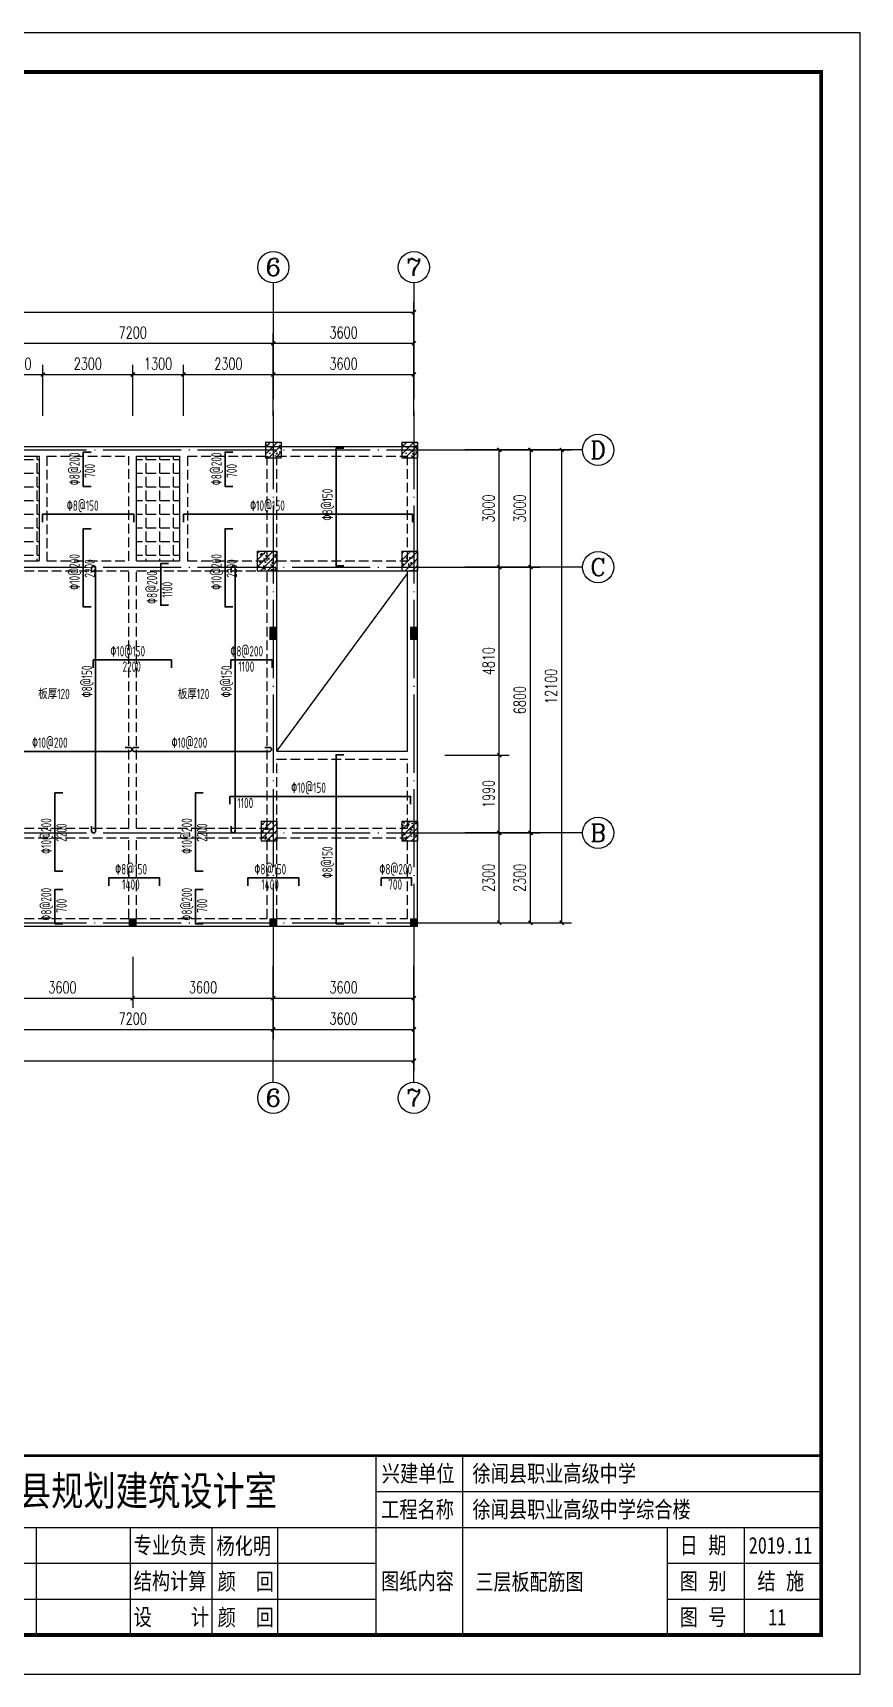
# Model space of a CAD drawing. Extents: x 4215193 to 4274593, y -515140 to -473140.
# Drawn here: x 4253406 to 4274593, y -515140 to -473140 of the extents above; entities that cross this region are included whole.
import ezdxf
from ezdxf.enums import TextEntityAlignment as Align

# ---------------------------------------------------------------- set-up
doc = ezdxf.new("R2010")
doc.units = 0
doc.header["$LTSCALE"] = 1000
doc.linetypes.add('DASH', pattern=[0.35, 0.25, -0.1])
doc.linetypes.add('DOTE', pattern=[2.42, 2, -0.2, 0.02, -0.2])
doc.layers.get('0').update_dxf_attribs({"linetype": 'CONTINUOUS'})
doc.layers.get('DEFPOINTS').update_dxf_attribs({"linetype": 'CONTINUOUS'})
for name, color, linetype in [('AXIS', 3, 'CONTINUOUS'), ('AXIS_TEXT', 7, 'CONTINUOUS'), ('COLUMN', 7, 'CONTINUOUS'), ('DOTE', 8, 'DOTE'), ('PUB_TEXT', 7, 'CONTINUOUS'), ('PUB_TITLE', 4, 'CONTINUOUS'), ('填充', 9, 'CONTINUOUS'), ('实梁', 4, 'CONTINUOUS'), ('屋顶', 4, 'CONTINUOUS'), ('砼柱', 3, 'CONTINUOUS'), ('虚梁', 4, 'DASH')]:
    doc.layers.add(name, color=color, linetype=linetype)
for name, color, linetype, lineweight in [('Pkpm_S_SlabDownBarText', 7, 'CONTINUOUS', 25), ('Pkpm_S_SlabUpBar', 1, 'CONTINUOUS', 35), ('Pkpm_S_SlabUpBarText', 7, 'CONTINUOUS', 25)]:
    doc.layers.add(name, color=color, linetype=linetype, lineweight=lineweight)
doc.styles.add('_TCH_DIM_T3', font='SIMPLEX', dxfattribs={"width": 0.705882, "bigfont": 'GBCBIG'})
doc.styles.add('COMPLEX', font='COMPLEX')
doc.styles.add('PkpmHz', font='Pkpmeng', dxfattribs={"width": 0.7, "bigfont": 'hztxt'})
doc.styles.add('宋体', font='', dxfattribs={"width": 0.8})
doc.styles.get('宋体').set_extended_font_data('SimSun')
doc.dimstyles.new('_TCH_ARCH_MM_M&&100', dxfattribs={"dimtxt": 297.5, "dimasz": 100, "dimexe": 250, "dimexo": 300, "dimgap": 126.25, "dimtad": 1, "dimdec": 0, "dimtxsty": '_TCH_DIM_T3', "dimblk": 'ARCHTICK', "dimcen": 2.5, "dimclrt": 7, "dimazin": 2, "dimtfac": 1, "dimtdec": 0, "dimtix": 1, "dimtmove": 2, "dimatfit": 3, "dimfxl": 100})

# ---------------------------------------------------------------- blocks, each defined once
blk = doc.blocks.new('_AXISO')
blk.add_circle((0, 0), 0.5)
at = {"layer": 'AXIS_TEXT', "style": 'COMPLEX', "width": 1.041667}
blk.add_attdef('A', text='', height=0.56, dxfattribs=at).set_placement((-0.25, -0.28), (0.25, -0.28), align=Align.FIT)
blk = doc.blocks.new('gsdfgsdffdfdfd')
at = {"layer": '填充'}
h = blk.add_hatch(dxfattribs=at)
h.set_pattern_fill('ANGLE', color=8, scale=100)
h.set_pattern_definition([(0, (0, 0), (0, 349.25), [254, -95.25]), (90, (0, 0), (-349.25, 2e-14), [254, -95.25])])
h.paths.add_polyline_path([(4292565, -444653), (4293665, -444653), (4293665, -441973), (4292565, -441973)])
h.paths.add_polyline_path([(4297240, -441973), (4296165, -441973), (4296165, -444653), (4297240, -444653)])
h.paths.add_polyline_path([(4297490, -444653), (4298565, -444653), (4298565, -441973), (4297490, -441973)])
h.paths.add_polyline_path([(4304440, -441973), (4303365, -441973), (4303365, -444653), (4304440, -444653)])
h.paths.add_polyline_path([(4304690, -444653), (4305765, -444653), (4305765, -441973), (4304690, -441973)])
h.paths.add_polyline_path([(4311640, -441973), (4310565, -441973), (4310565, -444653), (4311640, -444653)])
h.paths.add_polyline_path([(4312965, -441973), (4311890, -441973), (4311890, -444653), (4312965, -444653)])
h.paths.add_polyline_path([(4316565, -441973), (4315465, -441973), (4315465, -444653), (4316565, -444653)])
at = {"layer": '实梁'}
for p, q in [((4286475, -441723), (4322655, -441723)), ((4322655, -454003), (4322655, -441723)), ((4311890, -441973), (4312965, -441973)), ((4312965, -441973), (4312965, -444653)), ((4315465, -441973), (4316565, -441973)), ((4315465, -444653), (4315465, -441973)), ((4316565, -441973), (4316565, -444653)), ((4311890, -444653), (4312965, -444653)), ((4315465, -444653), (4316565, -444653)), ((4319055, -444903), (4322405, -444903)), ((4319055, -449523), (4319055, -444903)), ((4319055, -449523), (4322405, -444971)), ((4322405, -449523), (4322405, -444903)), ((4319055, -449523), (4322405, -449523)), ((4286475, -454003), (4322655, -454003))]:
    blk.add_line(p, q, dxfattribs=at)
at = {"layer": '虚梁'}
for p, q in [((4313165, -441973), (4315265, -441973)), ((4313165, -441973), (4313165, -444653)), ((4315265, -444653), (4315265, -441973)), ((4316765, -441973), (4318805, -441973)), ((4316765, -441973), (4316765, -444653)), ((4318805, -444653), (4318805, -441973)), ((4319055, -441973), (4322405, -441973)), ((4319055, -444653), (4319055, -441973)), ((4322405, -444653), (4322405, -441973)), ((4313165, -444653), (4315265, -444653)), ((4316765, -444653), (4318805, -444653)), ((4319055, -444653), (4322405, -444653)), ((4311890, -444903), (4315265, -444903)), ((4315265, -451488), (4315265, -444903)), ((4315465, -444903), (4318805, -444903)), ((4315465, -451488), (4315465, -444903)), ((4318805, -451488), (4318805, -444903)), ((4319055, -451488), (4319055, -449723)), ((4319055, -449723), (4322405, -449723)), ((4322405, -451488), (4322405, -449723)), ((4311890, -451488), (4315265, -451488)), ((4315465, -451488), (4318805, -451488)), ((4319055, -451488), (4322405, -451488)), ((4311890, -451738), (4315265, -451738)), ((4315265, -453803), (4315265, -451738)), ((4315465, -451738), (4318805, -451738)), ((4315465, -453803), (4315465, -451738)), ((4318805, -453803), (4318805, -451738)), ((4319055, -451738), (4322405, -451738)), ((4319055, -453803), (4319055, -451738)), ((4322405, -453803), (4322405, -451738)), ((4311890, -453803), (4315265, -453803)), ((4315465, -453803), (4318805, -453803)), ((4319055, -453803), (4322405, -453803))]:
    blk.add_line(p, q, dxfattribs=at)
blk = doc.blocks.new('mhgjfghjfgh')
at = {"layer": 'COLUMN'}
for points in [[(4318875, -446653), (4319055, -446653), (4319055, -446353), (4318875, -446353)], [(4319055, -446353), (4318875, -446353), (4318915, -446393), (4319015, -446393)], [(4318875, -446353), (4318875, -446653), (4318915, -446613), (4318915, -446393)], [(4319055, -446653), (4319055, -446353), (4319015, -446393), (4319015, -446613)], [(4322475, -446653), (4322655, -446653), (4322655, -446353), (4322475, -446353)], [(4322655, -446353), (4322475, -446353), (4322515, -446393), (4322615, -446393)], [(4322475, -446353), (4322475, -446653), (4322515, -446613), (4322515, -446393)], [(4322655, -446653), (4322655, -446353), (4322615, -446393), (4322615, -446613)], [(4318875, -446653), (4319055, -446653), (4319015, -446613), (4318915, -446613)], [(4322475, -446653), (4322655, -446653), (4322615, -446613), (4322515, -446613)], [(4315275, -454003), (4315455, -454003), (4315455, -453823), (4315275, -453823)], [(4315455, -453823), (4315275, -453823), (4315315, -453863), (4315415, -453863)], [(4315275, -453823), (4315275, -454003), (4315315, -453963), (4315315, -453863)], [(4315275, -454003), (4315455, -454003), (4315415, -453963), (4315315, -453963)], [(4315455, -454003), (4315455, -453823), (4315415, -453863), (4315415, -453963)], [(4318875, -454003), (4319055, -454003), (4319055, -453823), (4318875, -453823)], [(4319055, -453823), (4318875, -453823), (4318915, -453863), (4319015, -453863)], [(4318875, -453823), (4318875, -454003), (4318915, -453963), (4318915, -453863)], [(4318875, -454003), (4319055, -454003), (4319015, -453963), (4318915, -453963)], [(4319055, -454003), (4319055, -453823), (4319015, -453863), (4319015, -453963)], [(4322475, -454003), (4322655, -454003), (4322655, -453823), (4322475, -453823)], [(4322655, -453823), (4322475, -453823), (4322515, -453863), (4322615, -453863)], [(4322475, -453823), (4322475, -454003), (4322515, -453963), (4322515, -453863)], [(4322475, -454003), (4322655, -454003), (4322615, -453963), (4322515, -453963)], [(4322655, -454003), (4322655, -453823), (4322615, -453863), (4322615, -453963)]]:
    blk.add_hatch(color=8, dxfattribs=at).paths.add_polyline_path(points)
at = {"layer": 'COLUMN', "color": 8}
for p, q in [((4319055, -446353), (4318875, -446353)), ((4318875, -446353), (4318875, -446653)), ((4319055, -446653), (4319055, -446353)), ((4322655, -446353), (4322475, -446353)), ((4322475, -446353), (4322475, -446653)), ((4322655, -446653), (4322655, -446353)), ((4318875, -446653), (4319055, -446653)), ((4322475, -446653), (4322655, -446653)), ((4315455, -453823), (4315275, -453823)), ((4315275, -453823), (4315275, -454003)), ((4315275, -454003), (4315455, -454003)), ((4315455, -454003), (4315455, -453823)), ((4319055, -453823), (4318875, -453823)), ((4318875, -453823), (4318875, -454003)), ((4318875, -454003), (4319055, -454003)), ((4319055, -454003), (4319055, -453823)), ((4322655, -453823), (4322475, -453823)), ((4322475, -453823), (4322475, -454003)), ((4322475, -454003), (4322655, -454003)), ((4322655, -454003), (4322655, -453823))]:
    blk.add_line(p, q, dxfattribs=at)
blk = doc.blocks.new('RTT6CX6')
for p, q in [((9050205, -1064927), (9068582, -1064927)), ((9061435, -1068502), (9061435, -1064927)), ((9068582, -1068502), (9068582, -1065370)), ((9059710, -1065642), (9068582, -1065642)), ((9050205, -1066357), (9068582, -1066357)), ((9065519, -1068502), (9065519, -1066357)), ((9067051, -1068502), (9067051, -1066357)), ((9050205, -1067072), (9059710, -1067072)), ((9065519, -1067072), (9068582, -1067072)), ((9050205, -1067787), (9059710, -1067787)), ((9065519, -1067787), (9068582, -1067787))]:
    blk.add_line(p, q)
at = {"const_width": 55}
blk.add_lwpolyline([(9068582, -1064927), (9050205, -1064927), (9050205, -1068502)], dxfattribs=at)
at = {"layer": 'PUB_TEXT'}
for p, q in [((9059710, -1068502), (9059710, -1064927)), ((9068582, -1068502), (9068582, -1064927)), ((9052936, -1068502), (9052936, -1066357)), ((9054812, -1068502), (9054812, -1066357)), ((9056436, -1068502), (9056436, -1066357)), ((9057749, -1068502), (9057749, -1066357))]:
    blk.add_line(p, q, dxfattribs=at)
at = {"layer": '屋顶', "color": 0}
blk.add_line((9050205, -1068502), (9068582, -1068502), dxfattribs=at)
at = {"layer": 'PUB_TEXT', "style": '宋体', "width": 0.8}
for s, height, p in [('兴建单位', 332.3, (9059822, -1065449)), ('徐闻县职业高级中学', 332.3, (9061629, -1065449)), ('徐闻县规划建筑设计室', 589.6, (9051298, -1065923)), ('工程名称', 332.3, (9059809, -1066164)), ('徐闻县职业高级中学综合楼', 332.32, (9061629, -1066164)), ('专业负责', 332.3, (9054874, -1066879)), ('杨化明', 332.3, (9056526, -1066892)), ('期', 332, (9066332, -1066879)), ('日', 332, (9065761, -1066879)), ('2019.11', 332.3, (9067138, -1066879)), ('结构计算', 332.3, (9054874, -1067594)), ('颜', 332, (9056548, -1067600)), ('回', 332, (9057308, -1067600)), ('图纸内容', 332.3, (9059808, -1067594)), ('图', 332, (9065761, -1067594)), ('别', 332, (9066332, -1067594)), ('结', 332, (9067311, -1067594)), ('施', 332, (9067881, -1067594)), ('设', 332, (9054874, -1068309)), ('计', 332, (9056015, -1068309)), ('颜', 332, (9056548, -1068315)), ('回', 332, (9057308, -1068315)), ('图', 332, (9065761, -1068309)), ('号', 332, (9066332, -1068309))]:
    blk.add_text(s, height=height, dxfattribs=at).set_placement(p)
blk = doc.blocks.new('fasdfasddsds')
at = {"layer": '砼柱'}
h = blk.add_hatch(dxfattribs=at)
h.set_pattern_fill('钢筋混凝土', color=3, scale=50)
h.set_pattern_definition([(45, (4334624.03, -239505.94), (-88.38835, 88.38835), []), (50, (4334624.03, -239505.94), (358.6301, -31.37607), [37.5, -412.5]), (355, (4334624.03, -239505.94), (-69.37567, 376.09607), [30, -330]), (100.4514, (4334653.9, -239508.56), (289.2547, 344.71977), [31.8701, -350.57106]), (46.1842, (4334624.03, -239405.94), (533.6205, -82.7595), [56.25, -618.75]), (96.6356, (4334668.5, -239412.84), (467.3314, 487.0589), [47.8051, -525.8565]), (351.1842, (4334624.03, -239405.94), (467.331, 487.0593), [45, -495]), (21, (4334674.03, -239430.94), (298.45353, -201.30945), [37.5, -412.5]), (326, (4334674.03, -239430.94), (121.65767, 362.575), [30, -330]), (71.4514, (4334698.9, -239447.72), (420.1113, 161.26525), [31.8701, -350.57106]), (37.5, (4334624.03, -239505.94), (6.07993, 166.44693), [0, -326, 0, -335, 0, -331.25]), (7.5, (4334624.03, -239505.94), (131.53477, 197.20586), [0, -191, 0, -318.5, 0, -126.25]), (327.5, (4334512.53, -239505.94), (266.91122, -11.277436), [0, -125, 0, -390, 0, -517.5]), (317.5, (4334462.53, -239505.94), (291.59308, 50.0525), [0, -162.5, 0, -259, 0, -367.5])])
h.paths.add_polyline_path([(4360637, -456654), (4360237, -456654), (4360237, -457154), (4360637, -457154)])
at = {"layer": '砼柱', "color": 3}
for p, q in [((4360237, -456654), (4360237, -457154)), ((4360237, -456654), (4360637, -456654)), ((4360637, -456654), (4360637, -457154)), ((4360237, -457154), (4360637, -457154))]:
    blk.add_line(p, q, dxfattribs=at)
blk = doc.blocks.new('gsdsdffdfddf')
at = {"layer": '砼柱'}
for p in [(-41581, 5341), (-37981, 5341)]:
    blk.add_blockref('fasdfasddsds', p, dxfattribs=at)
blk = doc.blocks.new('_ArchTick')
at = {"color": 0, "linetype": 'ByBlock', "const_width": 0.4}
blk.add_lwpolyline([(-0.5, -0.5), (0.5, 0.5)], dxfattribs=at)
blk = doc.blocks.new('*D773')
at = {"color": 0, "lineweight": -2, "transparency": 16777216}
for p, q in [((4263958, -493613), (4265602, -493613)), ((4265352, -495913), (4265352, -493613)), ((4263958, -495913), (4265602, -495913))]:
    blk.add_line(p, q, dxfattribs=at)
at = {"layer": 'DEFPOINTS', "color": 0, "transparency": 16777216}
for p in [(4263658, -493613), (4265352, -493613), (4263658, -495913)]:
    blk.add_point(p, dxfattribs=at)
at = {"color": 0, "lineweight": -2, "transparency": 16777216, "xscale": 100, "yscale": 100, "zscale": 100}
for p, rotation in [((4265352, -493613), 90), ((4265352, -495913), 270)]:
    blk.add_blockref('_ArchTick', p, dxfattribs=dict(at, rotation=rotation))
at = {"color": 7, "transparency": 16777216, "insert": (4265077, -494763), "char_height": 297.5, "attachment_point": 5, "rotation": 90, "style": '_TCH_DIM_T3'}
blk.add_mtext('\\A1;2300', dxfattribs=at)
blk = doc.blocks.new('*D774')
at = {"color": 0, "lineweight": -2, "transparency": 16777216}
for p, q in [((4263958, -491623), (4265602, -491623)), ((4265352, -493613), (4265352, -491623)), ((4263958, -493613), (4265602, -493613))]:
    blk.add_line(p, q, dxfattribs=at)
at = {"layer": 'DEFPOINTS', "color": 0, "transparency": 16777216}
for p in [(4263658, -491623), (4265352, -491623), (4263658, -493613)]:
    blk.add_point(p, dxfattribs=at)
at = {"color": 0, "lineweight": -2, "transparency": 16777216, "xscale": 100, "yscale": 100, "zscale": 100}
for p, rotation in [((4265352, -491623), 90), ((4265352, -493613), 270)]:
    blk.add_blockref('_ArchTick', p, dxfattribs=dict(at, rotation=rotation))
at = {"color": 7, "transparency": 16777216, "insert": (4265077, -492618), "char_height": 297.5, "attachment_point": 5, "rotation": 90, "style": '_TCH_DIM_T3'}
blk.add_mtext('\\A1;1990', dxfattribs=at)
blk = doc.blocks.new('*D775')
at = {"color": 0, "lineweight": -2, "transparency": 16777216}
for p, q in [((4263958, -486813), (4265602, -486813)), ((4265352, -491623), (4265352, -486813)), ((4263958, -491623), (4265602, -491623))]:
    blk.add_line(p, q, dxfattribs=at)
at = {"layer": 'DEFPOINTS', "color": 0, "transparency": 16777216}
for p in [(4263658, -486813), (4265352, -486813), (4263658, -491623)]:
    blk.add_point(p, dxfattribs=at)
at = {"color": 0, "lineweight": -2, "transparency": 16777216, "xscale": 100, "yscale": 100, "zscale": 100}
for p, rotation in [((4265352, -486813), 90), ((4265352, -491623), 270)]:
    blk.add_blockref('_ArchTick', p, dxfattribs=dict(at, rotation=rotation))
at = {"color": 7, "transparency": 16777216, "insert": (4265077, -489218), "char_height": 297.5, "attachment_point": 5, "rotation": 90, "style": '_TCH_DIM_T3'}
blk.add_mtext('\\A1;4810', dxfattribs=at)
blk = doc.blocks.new('*D776')
at = {"color": 0, "lineweight": -2, "transparency": 16777216}
for p, q in [((4263958, -483813), (4265602, -483813)), ((4265352, -486813), (4265352, -483813)), ((4263958, -486813), (4265602, -486813))]:
    blk.add_line(p, q, dxfattribs=at)
at = {"layer": 'DEFPOINTS', "color": 0, "transparency": 16777216}
for p in [(4263658, -483813), (4265352, -483813), (4263658, -486813)]:
    blk.add_point(p, dxfattribs=at)
at = {"color": 0, "lineweight": -2, "transparency": 16777216, "xscale": 100, "yscale": 100, "zscale": 100}
for p, rotation in [((4265352, -483813), 90), ((4265352, -486813), 270)]:
    blk.add_blockref('_ArchTick', p, dxfattribs=dict(at, rotation=rotation))
at = {"color": 7, "transparency": 16777216, "insert": (4265077, -485313), "char_height": 297.5, "attachment_point": 5, "rotation": 90, "style": '_TCH_DIM_T3'}
blk.add_mtext('\\A1;3000', dxfattribs=at)
blk = doc.blocks.new('*D777')
at = {"color": 0, "lineweight": -2, "transparency": 16777216}
for p, q in [((4227165, -482388), (4227165, -480034)), ((4263165, -482388), (4263165, -480034)), ((4227165, -480284), (4263165, -480284))]:
    blk.add_line(p, q, dxfattribs=at)
at = {"layer": 'DEFPOINTS', "color": 0, "transparency": 16777216}
for p in [(4263165, -480284), (4227165, -482688), (4263165, -482688)]:
    blk.add_point(p, dxfattribs=at)
at = {"color": 0, "lineweight": -2, "transparency": 16777216, "xscale": 100, "yscale": 100, "zscale": 100, "rotation": 180}
blk.add_blockref('_ArchTick', (4227165, -480284), dxfattribs=at)
at = {"color": 0, "lineweight": -2, "transparency": 16777216, "xscale": 100, "yscale": 100, "zscale": 100}
blk.add_blockref('_ArchTick', (4263165, -480284), dxfattribs=at)
at = {"color": 7, "transparency": 16777216, "insert": (4245165, -480009), "char_height": 297.5, "attachment_point": 5, "style": '_TCH_DIM_T3'}
blk.add_mtext('\\A1;36000', dxfattribs=at)
blk = doc.blocks.new('*D778')
at = {"color": 0, "lineweight": -2, "transparency": 16777216}
for p, q in [((4259565, -482388), (4259565, -480834)), ((4263165, -482388), (4263165, -480834)), ((4259565, -481084), (4263165, -481084))]:
    blk.add_line(p, q, dxfattribs=at)
at = {"layer": 'DEFPOINTS', "color": 0, "transparency": 16777216}
for p in [(4263165, -481084), (4259565, -482688), (4263165, -482688)]:
    blk.add_point(p, dxfattribs=at)
at = {"color": 0, "lineweight": -2, "transparency": 16777216, "xscale": 100, "yscale": 100, "zscale": 100, "rotation": 180}
blk.add_blockref('_ArchTick', (4259565, -481084), dxfattribs=at)
at = {"color": 0, "lineweight": -2, "transparency": 16777216, "xscale": 100, "yscale": 100, "zscale": 100}
blk.add_blockref('_ArchTick', (4263165, -481084), dxfattribs=at)
at = {"color": 7, "transparency": 16777216, "insert": (4261365, -480809), "char_height": 297.5, "attachment_point": 5, "style": '_TCH_DIM_T3'}
blk.add_mtext('\\A1;3600', dxfattribs=at)
blk = doc.blocks.new('*D779')
at = {"color": 0, "lineweight": -2, "transparency": 16777216}
for p, q in [((4252365, -482388), (4252365, -480834)), ((4259565, -482388), (4259565, -480834)), ((4252365, -481084), (4259565, -481084))]:
    blk.add_line(p, q, dxfattribs=at)
at = {"layer": 'DEFPOINTS', "color": 0, "transparency": 16777216}
for p in [(4259565, -481084), (4252365, -482688), (4259565, -482688)]:
    blk.add_point(p, dxfattribs=at)
at = {"color": 0, "lineweight": -2, "transparency": 16777216, "xscale": 100, "yscale": 100, "zscale": 100, "rotation": 180}
blk.add_blockref('_ArchTick', (4252365, -481084), dxfattribs=at)
at = {"color": 0, "lineweight": -2, "transparency": 16777216, "xscale": 100, "yscale": 100, "zscale": 100}
blk.add_blockref('_ArchTick', (4259565, -481084), dxfattribs=at)
at = {"color": 7, "transparency": 16777216, "insert": (4255965, -480809), "char_height": 297.5, "attachment_point": 5, "style": '_TCH_DIM_T3'}
blk.add_mtext('\\A1;7200', dxfattribs=at)
blk = doc.blocks.new('*D797')
at = {"color": 0, "lineweight": -2, "transparency": 16777216}
for p, q in [((4252365, -482939), (4252365, -481634)), ((4253665, -482939), (4253665, -481634)), ((4252365, -481884), (4253665, -481884))]:
    blk.add_line(p, q, dxfattribs=at)
at = {"layer": 'DEFPOINTS', "color": 0, "transparency": 16777216}
for p in [(4253665, -481884), (4252365, -483239), (4253665, -483239)]:
    blk.add_point(p, dxfattribs=at)
at = {"color": 0, "lineweight": -2, "transparency": 16777216, "xscale": 100, "yscale": 100, "zscale": 100, "rotation": 180}
blk.add_blockref('_ArchTick', (4252365, -481884), dxfattribs=at)
at = {"color": 0, "lineweight": -2, "transparency": 16777216, "xscale": 100, "yscale": 100, "zscale": 100}
blk.add_blockref('_ArchTick', (4253665, -481884), dxfattribs=at)
at = {"color": 7, "transparency": 16777216, "insert": (4253015, -481609), "char_height": 297.5, "attachment_point": 5, "style": '_TCH_DIM_T3'}
blk.add_mtext('\\A1;1300', dxfattribs=at)
blk = doc.blocks.new('*D798')
at = {"color": 0, "lineweight": -2, "transparency": 16777216}
for p, q in [((4253665, -482939), (4253665, -481634)), ((4255965, -482939), (4255965, -481634)), ((4253665, -481884), (4255965, -481884))]:
    blk.add_line(p, q, dxfattribs=at)
at = {"layer": 'DEFPOINTS', "color": 0, "transparency": 16777216}
for p in [(4255965, -481884), (4253665, -483239), (4255965, -483239)]:
    blk.add_point(p, dxfattribs=at)
at = {"color": 0, "lineweight": -2, "transparency": 16777216, "xscale": 100, "yscale": 100, "zscale": 100, "rotation": 180}
blk.add_blockref('_ArchTick', (4253665, -481884), dxfattribs=at)
at = {"color": 0, "lineweight": -2, "transparency": 16777216, "xscale": 100, "yscale": 100, "zscale": 100}
blk.add_blockref('_ArchTick', (4255965, -481884), dxfattribs=at)
at = {"color": 7, "transparency": 16777216, "insert": (4254815, -481609), "char_height": 297.5, "attachment_point": 5, "style": '_TCH_DIM_T3'}
blk.add_mtext('\\A1;2300', dxfattribs=at)
blk = doc.blocks.new('*D799')
at = {"color": 0, "lineweight": -2, "transparency": 16777216}
for p, q in [((4255965, -482939), (4255965, -481634)), ((4257265, -482939), (4257265, -481634)), ((4255965, -481884), (4257265, -481884))]:
    blk.add_line(p, q, dxfattribs=at)
at = {"layer": 'DEFPOINTS', "color": 0, "transparency": 16777216}
for p in [(4257265, -481884), (4255965, -483239), (4257265, -483239)]:
    blk.add_point(p, dxfattribs=at)
at = {"color": 0, "lineweight": -2, "transparency": 16777216, "xscale": 100, "yscale": 100, "zscale": 100, "rotation": 180}
blk.add_blockref('_ArchTick', (4255965, -481884), dxfattribs=at)
at = {"color": 0, "lineweight": -2, "transparency": 16777216, "xscale": 100, "yscale": 100, "zscale": 100}
blk.add_blockref('_ArchTick', (4257265, -481884), dxfattribs=at)
at = {"color": 7, "transparency": 16777216, "insert": (4256615, -481609), "char_height": 297.5, "attachment_point": 5, "style": '_TCH_DIM_T3'}
blk.add_mtext('\\A1;1300', dxfattribs=at)
blk = doc.blocks.new('*D800')
at = {"color": 0, "lineweight": -2, "transparency": 16777216}
for p, q in [((4257265, -482939), (4257265, -481634)), ((4259565, -482939), (4259565, -481634)), ((4257265, -481884), (4259565, -481884))]:
    blk.add_line(p, q, dxfattribs=at)
at = {"layer": 'DEFPOINTS', "color": 0, "transparency": 16777216}
for p in [(4259565, -481884), (4257265, -483239), (4259565, -483239)]:
    blk.add_point(p, dxfattribs=at)
at = {"color": 0, "lineweight": -2, "transparency": 16777216, "xscale": 100, "yscale": 100, "zscale": 100, "rotation": 180}
blk.add_blockref('_ArchTick', (4257265, -481884), dxfattribs=at)
at = {"color": 0, "lineweight": -2, "transparency": 16777216, "xscale": 100, "yscale": 100, "zscale": 100}
blk.add_blockref('_ArchTick', (4259565, -481884), dxfattribs=at)
at = {"color": 7, "transparency": 16777216, "insert": (4258415, -481609), "char_height": 297.5, "attachment_point": 5, "style": '_TCH_DIM_T3'}
blk.add_mtext('\\A1;2300', dxfattribs=at)
blk = doc.blocks.new('*D801')
at = {"color": 0, "lineweight": -2, "transparency": 16777216}
for p, q in [((4259565, -482939), (4259565, -481634)), ((4263165, -482939), (4263165, -481634)), ((4259565, -481884), (4263165, -481884))]:
    blk.add_line(p, q, dxfattribs=at)
at = {"layer": 'DEFPOINTS', "color": 0, "transparency": 16777216}
for p in [(4263165, -481884), (4259565, -483239), (4263165, -483239)]:
    blk.add_point(p, dxfattribs=at)
at = {"color": 0, "lineweight": -2, "transparency": 16777216, "xscale": 100, "yscale": 100, "zscale": 100, "rotation": 180}
blk.add_blockref('_ArchTick', (4259565, -481884), dxfattribs=at)
at = {"color": 0, "lineweight": -2, "transparency": 16777216, "xscale": 100, "yscale": 100, "zscale": 100}
blk.add_blockref('_ArchTick', (4263165, -481884), dxfattribs=at)
at = {"color": 7, "transparency": 16777216, "insert": (4261365, -481609), "char_height": 297.5, "attachment_point": 5, "style": '_TCH_DIM_T3'}
blk.add_mtext('\\A1;3600', dxfattribs=at)
blk = doc.blocks.new('*D802')
at = {"color": 0, "lineweight": -2, "transparency": 16777216}
for p, q in [((4227165, -497338), (4227165, -499692)), ((4263165, -497338), (4263165, -499692)), ((4227165, -499442), (4263165, -499442))]:
    blk.add_line(p, q, dxfattribs=at)
at = {"layer": 'DEFPOINTS', "color": 0, "transparency": 16777216}
for p in [(4227165, -497038), (4263165, -497038), (4263165, -499442)]:
    blk.add_point(p, dxfattribs=at)
at = {"color": 0, "lineweight": -2, "transparency": 16777216, "xscale": 100, "yscale": 100, "zscale": 100, "rotation": 180}
blk.add_blockref('_ArchTick', (4227165, -499442), dxfattribs=at)
at = {"color": 0, "lineweight": -2, "transparency": 16777216, "xscale": 100, "yscale": 100, "zscale": 100}
blk.add_blockref('_ArchTick', (4263165, -499442), dxfattribs=at)
at = {"color": 7, "transparency": 16777216, "insert": (4245165, -499167), "char_height": 297.5, "attachment_point": 5, "style": '_TCH_DIM_T3'}
blk.add_mtext('\\A1;36000', dxfattribs=at)
blk = doc.blocks.new('*D803')
at = {"color": 0, "lineweight": -2, "transparency": 16777216}
for p, q in [((4259565, -497338), (4259565, -498892)), ((4263165, -497338), (4263165, -498892)), ((4259565, -498642), (4263165, -498642))]:
    blk.add_line(p, q, dxfattribs=at)
at = {"layer": 'DEFPOINTS', "color": 0, "transparency": 16777216}
for p in [(4259565, -497038), (4263165, -497038), (4263165, -498642)]:
    blk.add_point(p, dxfattribs=at)
at = {"color": 0, "lineweight": -2, "transparency": 16777216, "xscale": 100, "yscale": 100, "zscale": 100, "rotation": 180}
blk.add_blockref('_ArchTick', (4259565, -498642), dxfattribs=at)
at = {"color": 0, "lineweight": -2, "transparency": 16777216, "xscale": 100, "yscale": 100, "zscale": 100}
blk.add_blockref('_ArchTick', (4263165, -498642), dxfattribs=at)
at = {"color": 7, "transparency": 16777216, "insert": (4261365, -498367), "char_height": 297.5, "attachment_point": 5, "style": '_TCH_DIM_T3'}
blk.add_mtext('\\A1;3600', dxfattribs=at)
blk = doc.blocks.new('*D804')
at = {"color": 0, "lineweight": -2, "transparency": 16777216}
for p, q in [((4252365, -497338), (4252365, -498892)), ((4259565, -497338), (4259565, -498892)), ((4252365, -498642), (4259565, -498642))]:
    blk.add_line(p, q, dxfattribs=at)
at = {"layer": 'DEFPOINTS', "color": 0, "transparency": 16777216}
for p in [(4252365, -497038), (4259565, -497038), (4259565, -498642)]:
    blk.add_point(p, dxfattribs=at)
at = {"color": 0, "lineweight": -2, "transparency": 16777216, "xscale": 100, "yscale": 100, "zscale": 100, "rotation": 180}
blk.add_blockref('_ArchTick', (4252365, -498642), dxfattribs=at)
at = {"color": 0, "lineweight": -2, "transparency": 16777216, "xscale": 100, "yscale": 100, "zscale": 100}
blk.add_blockref('_ArchTick', (4259565, -498642), dxfattribs=at)
at = {"color": 7, "transparency": 16777216, "insert": (4255965, -498367), "char_height": 297.5, "attachment_point": 5, "style": '_TCH_DIM_T3'}
blk.add_mtext('\\A1;7200', dxfattribs=at)
blk = doc.blocks.new('*D816')
at = {"color": 0, "lineweight": -2, "transparency": 16777216}
for p, q in [((4252365, -496787), (4252365, -498092)), ((4255965, -496787), (4255965, -498092)), ((4252365, -497842), (4255965, -497842))]:
    blk.add_line(p, q, dxfattribs=at)
at = {"layer": 'DEFPOINTS', "color": 0, "transparency": 16777216}
for p in [(4252365, -496487), (4255965, -496487), (4255965, -497842)]:
    blk.add_point(p, dxfattribs=at)
at = {"color": 0, "lineweight": -2, "transparency": 16777216, "xscale": 100, "yscale": 100, "zscale": 100, "rotation": 180}
blk.add_blockref('_ArchTick', (4252365, -497842), dxfattribs=at)
at = {"color": 0, "lineweight": -2, "transparency": 16777216, "xscale": 100, "yscale": 100, "zscale": 100}
blk.add_blockref('_ArchTick', (4255965, -497842), dxfattribs=at)
at = {"color": 7, "transparency": 16777216, "insert": (4254165, -497567), "char_height": 297.5, "attachment_point": 5, "style": '_TCH_DIM_T3'}
blk.add_mtext('\\A1;3600', dxfattribs=at)
blk = doc.blocks.new('*D817')
at = {"color": 0, "lineweight": -2, "transparency": 16777216}
for p, q in [((4255965, -496787), (4255965, -498092)), ((4259565, -496787), (4259565, -498092)), ((4255965, -497842), (4259565, -497842))]:
    blk.add_line(p, q, dxfattribs=at)
at = {"layer": 'DEFPOINTS', "color": 0, "transparency": 16777216}
for p in [(4255965, -496487), (4259565, -496487), (4259565, -497842)]:
    blk.add_point(p, dxfattribs=at)
at = {"color": 0, "lineweight": -2, "transparency": 16777216, "xscale": 100, "yscale": 100, "zscale": 100, "rotation": 180}
blk.add_blockref('_ArchTick', (4255965, -497842), dxfattribs=at)
at = {"color": 0, "lineweight": -2, "transparency": 16777216, "xscale": 100, "yscale": 100, "zscale": 100}
blk.add_blockref('_ArchTick', (4259565, -497842), dxfattribs=at)
at = {"color": 7, "transparency": 16777216, "insert": (4257765, -497567), "char_height": 297.5, "attachment_point": 5, "style": '_TCH_DIM_T3'}
blk.add_mtext('\\A1;3600', dxfattribs=at)
blk = doc.blocks.new('*D818')
at = {"color": 0, "lineweight": -2, "transparency": 16777216}
for p, q in [((4259565, -496787), (4259565, -498092)), ((4263165, -496787), (4263165, -498092)), ((4259565, -497842), (4263165, -497842))]:
    blk.add_line(p, q, dxfattribs=at)
at = {"layer": 'DEFPOINTS', "color": 0, "transparency": 16777216}
for p in [(4259565, -496487), (4263165, -496487), (4263165, -497842)]:
    blk.add_point(p, dxfattribs=at)
at = {"color": 0, "lineweight": -2, "transparency": 16777216, "xscale": 100, "yscale": 100, "zscale": 100, "rotation": 180}
blk.add_blockref('_ArchTick', (4259565, -497842), dxfattribs=at)
at = {"color": 0, "lineweight": -2, "transparency": 16777216, "xscale": 100, "yscale": 100, "zscale": 100}
blk.add_blockref('_ArchTick', (4263165, -497842), dxfattribs=at)
at = {"color": 7, "transparency": 16777216, "insert": (4261365, -497567), "char_height": 297.5, "attachment_point": 5, "style": '_TCH_DIM_T3'}
blk.add_mtext('\\A1;3600', dxfattribs=at)
blk = doc.blocks.new('*D819')
at = {"color": 0, "lineweight": -2, "transparency": 16777216}
for p, q in [((4264758, -483813), (4267202, -483813)), ((4266952, -495913), (4266952, -483813)), ((4264758, -495913), (4267202, -495913))]:
    blk.add_line(p, q, dxfattribs=at)
at = {"layer": 'DEFPOINTS', "color": 0, "transparency": 16777216}
for p in [(4264458, -483813), (4266952, -483813), (4264458, -495913)]:
    blk.add_point(p, dxfattribs=at)
at = {"color": 0, "lineweight": -2, "transparency": 16777216, "xscale": 100, "yscale": 100, "zscale": 100}
for p, rotation in [((4266952, -483813), 90), ((4266952, -495913), 270)]:
    blk.add_blockref('_ArchTick', p, dxfattribs=dict(at, rotation=rotation))
at = {"color": 7, "transparency": 16777216, "insert": (4266677, -489863), "char_height": 297.5, "attachment_point": 5, "rotation": 90, "style": '_TCH_DIM_T3'}
blk.add_mtext('\\A1;12100', dxfattribs=at)
blk = doc.blocks.new('*D820')
at = {"color": 0, "lineweight": -2, "transparency": 16777216}
for p, q in [((4264758, -493613), (4266402, -493613)), ((4266152, -495913), (4266152, -493613)), ((4264758, -495913), (4266402, -495913))]:
    blk.add_line(p, q, dxfattribs=at)
at = {"layer": 'DEFPOINTS', "color": 0, "transparency": 16777216}
for p in [(4264458, -493613), (4266152, -493613), (4264458, -495913)]:
    blk.add_point(p, dxfattribs=at)
at = {"color": 0, "lineweight": -2, "transparency": 16777216, "xscale": 100, "yscale": 100, "zscale": 100}
for p, rotation in [((4266152, -493613), 90), ((4266152, -495913), 270)]:
    blk.add_blockref('_ArchTick', p, dxfattribs=dict(at, rotation=rotation))
at = {"color": 7, "transparency": 16777216, "insert": (4265877, -494763), "char_height": 297.5, "attachment_point": 5, "rotation": 90, "style": '_TCH_DIM_T3'}
blk.add_mtext('\\A1;2300', dxfattribs=at)
blk = doc.blocks.new('*D821')
at = {"color": 0, "lineweight": -2, "transparency": 16777216}
for p, q in [((4264758, -486813), (4266402, -486813)), ((4266152, -493613), (4266152, -486813)), ((4264758, -493613), (4266402, -493613))]:
    blk.add_line(p, q, dxfattribs=at)
at = {"layer": 'DEFPOINTS', "color": 0, "transparency": 16777216}
for p in [(4264458, -486813), (4266152, -486813), (4264458, -493613)]:
    blk.add_point(p, dxfattribs=at)
at = {"color": 0, "lineweight": -2, "transparency": 16777216, "xscale": 100, "yscale": 100, "zscale": 100}
for p, rotation in [((4266152, -486813), 90), ((4266152, -493613), 270)]:
    blk.add_blockref('_ArchTick', p, dxfattribs=dict(at, rotation=rotation))
at = {"color": 7, "transparency": 16777216, "insert": (4265877, -490213), "char_height": 297.5, "attachment_point": 5, "rotation": 90, "style": '_TCH_DIM_T3'}
blk.add_mtext('\\A1;6800', dxfattribs=at)
blk = doc.blocks.new('*D822')
at = {"color": 0, "lineweight": -2, "transparency": 16777216}
for p, q in [((4264758, -483813), (4266402, -483813)), ((4266152, -486813), (4266152, -483813)), ((4264758, -486813), (4266402, -486813))]:
    blk.add_line(p, q, dxfattribs=at)
at = {"layer": 'DEFPOINTS', "color": 0, "transparency": 16777216}
for p in [(4264458, -483813), (4266152, -483813), (4264458, -486813)]:
    blk.add_point(p, dxfattribs=at)
at = {"color": 0, "lineweight": -2, "transparency": 16777216, "xscale": 100, "yscale": 100, "zscale": 100}
for p, rotation in [((4266152, -483813), 90), ((4266152, -486813), 270)]:
    blk.add_blockref('_ArchTick', p, dxfattribs=dict(at, rotation=rotation))
at = {"color": 7, "transparency": 16777216, "insert": (4265877, -485313), "char_height": 297.5, "attachment_point": 5, "rotation": 90, "style": '_TCH_DIM_T3'}
blk.add_mtext('\\A1;3000', dxfattribs=at)

msp = doc.modelspace()

# ---------------------------------------------------------------- hatches: boundary and pattern name
at = {"layer": '砼柱'}
h = msp.add_hatch(dxfattribs=at)
h.set_pattern_fill('钢筋混凝土', color=3, scale=50)
h.set_pattern_definition([(45, (4233752.62, -266464.87), (-88.38835, 88.38835), []), (50, (4233752.62, -266464.87), (358.6301, -31.37607), [37.5, -412.5]), (355, (4233752.6, -266464.87), (-69.37567, 376.09607), [30, -330]), (100.4514, (4233782.5, -266467.5), (289.2547, 344.71977), [31.8701, -350.57106]), (46.1842, (4233752.6, -266364.87), (533.6205, -82.7595), [56.25, -618.75]), (96.6356, (4233797.1, -266371.77), (467.3314, 487.0589), [47.8051, -525.8565]), (351.1842, (4233752.6, -266364.9), (467.331, 487.0593), [45, -495]), (21, (4233802.62, -266389.87), (298.45353, -201.30945), [37.5, -412.5]), (326, (4233802.6, -266389.87), (121.65767, 362.575), [30, -330]), (71.4514, (4233827.5, -266406.65), (420.1113, 161.26525), [31.8701, -350.57106]), (37.5, (4233752.62, -266464.87), (6.07993, 166.44693), [0, -326, 0, -335, 0, -331.25]), (7.5, (4233752.62, -266464.87), (131.53477, 197.20586), [0, -191, 0, -318.5, 0, -126.25]), (327.5, (4233641.12, -266464.87), (266.91122, -11.277436), [0, -125, 0, -390, 0, -517.5]), (317.5, (4233591.12, -266464.87), (291.59308, 50.0525), [0, -162.5, 0, -259, 0, -367.5])])
h.paths.add_polyline_path([(4259765.5, -483613.2), (4259365.5, -483613.2), (4259365.5, -484013.2), (4259765.5, -484013.2)])
h = msp.add_hatch(dxfattribs=at)
h.set_pattern_fill('钢筋混凝土', color=3, scale=50)
h.set_pattern_definition([(45, (4237242.62, -266464.87), (-88.38835, 88.38835), []), (50, (4237242.62, -266464.87), (358.6301, -31.37607), [37.5, -412.5]), (355, (4237242.6, -266464.87), (-69.37567, 376.09607), [30, -330]), (100.4514, (4237272.5, -266467.5), (289.2547, 344.71977), [31.8701, -350.57106]), (46.1842, (4237242.6, -266364.87), (533.6205, -82.7595), [56.25, -618.75]), (96.6356, (4237287.1, -266371.77), (467.3314, 487.0589), [47.8051, -525.8565]), (351.1842, (4237242.6, -266364.9), (467.331, 487.0593), [45, -495]), (21, (4237292.62, -266389.87), (298.45353, -201.30945), [37.5, -412.5]), (326, (4237292.6, -266389.87), (121.65767, 362.575), [30, -330]), (71.4514, (4237317.5, -266406.65), (420.1113, 161.26525), [31.8701, -350.57106]), (37.5, (4237242.62, -266464.87), (6.07993, 166.44693), [0, -326, 0, -335, 0, -331.25]), (7.5, (4237242.62, -266464.87), (131.53477, 197.20586), [0, -191, 0, -318.5, 0, -126.25]), (327.5, (4237131.12, -266464.87), (266.91122, -11.277436), [0, -125, 0, -390, 0, -517.5]), (317.5, (4237081.12, -266464.87), (291.59308, 50.0525), [0, -162.5, 0, -259, 0, -367.5])])
h.paths.add_polyline_path([(4263255.5, -483613.2), (4262855.5, -483613.2), (4262855.5, -484013.2), (4263255.5, -484013.2)])
h = msp.add_hatch(dxfattribs=at)
h.set_pattern_fill('钢筋混凝土', color=3, scale=50)
h.set_pattern_definition([(45, (4233642.62, -269254.87), (-88.38835, 88.38835), []), (50, (4233642.62, -269254.87), (358.6301, -31.37607), [37.5, -412.5]), (355, (4233642.6, -269254.87), (-69.37567, 376.09607), [30, -330]), (100.4514, (4233672.5, -269257.5), (289.2547, 344.71977), [31.8701, -350.57106]), (46.1842, (4233642.6, -269154.87), (533.6205, -82.7595), [56.25, -618.75]), (96.6356, (4233687.1, -269161.77), (467.3314, 487.0589), [47.8051, -525.8565]), (351.1842, (4233642.6, -269154.9), (467.331, 487.0593), [45, -495]), (21, (4233692.62, -269179.87), (298.45353, -201.30945), [37.5, -412.5]), (326, (4233692.6, -269179.87), (121.65767, 362.575), [30, -330]), (71.4514, (4233717.5, -269196.65), (420.1113, 161.26525), [31.8701, -350.57106]), (37.5, (4233642.62, -269254.87), (6.07993, 166.44693), [0, -326, 0, -335, 0, -331.25]), (7.5, (4233642.62, -269254.87), (131.53477, 197.20586), [0, -191, 0, -318.5, 0, -126.25]), (327.5, (4233531.12, -269254.87), (266.91122, -11.277436), [0, -125, 0, -390, 0, -517.5]), (317.5, (4233481.12, -269254.87), (291.59308, 50.0525), [0, -162.5, 0, -259, 0, -367.5])])
h.paths.add_polyline_path([(4259655.5, -486403.2), (4259155.5, -486403.2), (4259155.5, -486903.2), (4259655.5, -486903.2)])

# ---------------------------------------------------------------- linework, layer by layer
at = {"layer": 'AXIS'}
for p, q in [((4259565.5, -479537.9), (4259565.5, -482513.2)), ((4263165.5, -479537.9), (4263165.5, -482513.2)), ((4267481.4, -483813.2), (4264465.5, -483813.2)), ((4267481.4, -486813.2), (4264465.5, -486813.2)), ((4267481.4, -493613.2), (4264465.5, -493613.2)), ((4259565.5, -499992.6), (4259565.5, -497017.3)), ((4263165.5, -499992.6), (4263165.5, -497017.3))]:
    msp.add_line(p, q, dxfattribs=at)
at = {"layer": 'DOTE'}
for p, q in [((4259565.5, -482813.2), (4259565.5, -497124.6)), ((4263165.5, -482813.2), (4263165.5, -497124.6)), ((4226165.5, -483813.2), (4264165.5, -483813.2)), ((4226165.5, -486813.2), (4264165.5, -486813.2)), ((4226165.5, -493613.2), (4264165.5, -493613.2)), ((4226165.5, -495913.2), (4264165.5, -495913.2))]:
    msp.add_line(p, q, dxfattribs=at)
at = {"layer": 'Pkpm_S_SlabUpBar'}
for points in [[(4261372.2, -486783.1), (4261172.2, -486783.1), (4261172.2, -483766.6), (4261372.2, -483766.6)], [(4254897, -484745.3), (4254697, -484745.3), (4254697, -483866.5), (4254897, -483866.5)], [(4258530.3, -484745.3), (4258330.3, -484745.3), (4258330.3, -483866.5), (4258530.3, -483866.5)], [(4253654.9, -485660.6), (4253654.9, -485460.6), (4255991.1, -485460.6), (4255991.1, -485660.6)], [(4257269.4, -485660.6), (4257269.4, -485460.6), (4263133.2, -485460.6), (4263133.2, -485660.6)], [(4254897, -487830.6), (4254697, -487830.6), (4254697, -485830.6), (4254897, -485830.6)], [(4258530.3, -487830.6), (4258330.3, -487830.6), (4258330.3, -485830.6), (4258530.3, -485830.6)], [(4256881.4, -487785.8), (4256681.4, -487785.8), (4256681.4, -486723.6), (4256881.4, -486723.6)], [(4254955.3, -489387), (4254955.3, -489187), (4256955.3, -489187), (4256955.3, -489387)], [(4258476.7, -489387), (4258476.7, -489187), (4259539, -489187), (4259539, -489387)], [(4261372.2, -495937.6), (4261172.2, -495937.6), (4261172.2, -491614.3), (4261372.2, -491614.3)], [(4254172.2, -494588.9), (4253972.2, -494588.9), (4253972.2, -492588.9), (4254172.2, -492588.9)], [(4257772.2, -494588.9), (4257572.2, -494588.9), (4257572.2, -492588.9), (4257772.2, -492588.9)], [(4258454.6, -492878.4), (4258454.6, -492678.4), (4263080.3, -492678.4), (4263080.3, -492878.4)], [(4254172.2, -495937.6), (4253972.2, -495937.6), (4253972.2, -495058.8), (4254172.2, -495058.8)], [(4255352.2, -494963.5), (4255352.2, -494763.5), (4256651.1, -494763.5), (4256651.1, -494963.5)], [(4257772.2, -495937.6), (4257572.2, -495937.6), (4257572.2, -495058.8), (4257772.2, -495058.8)], [(4258916.7, -494963.5), (4258916.7, -494763.5), (4260215.6, -494763.5), (4260215.6, -494963.5)], [(4262328.2, -494963.5), (4262328.2, -494763.5), (4263105.2, -494763.5), (4263105.2, -494963.5)]]:
    msp.add_lwpolyline(points, dxfattribs=at)
for points in [[(4254912.7, -493443.2), (4254912.7, -493563.2, 1), (4255012.7, -493563.2), (4255012.7, -486828.2, 1), (4254912.7, -486828.2), (4254912.7, -486948.2)], [(4258487.7, -493443.2), (4258487.7, -493563.2, 1), (4258587.7, -493563.2), (4258587.7, -486828.2, 1), (4258487.7, -486828.2), (4258487.7, -486948.2)], [(4252549.8, -491426), (4252429.8, -491426, 1), (4252429.8, -491526), (4255894.8, -491526, 1), (4255894.8, -491426), (4255774.8, -491426)], [(4256124.8, -491426), (4256004.8, -491426, 1), (4256004.8, -491526), (4259469.8, -491526, 1), (4259469.8, -491426), (4259349.8, -491426)]]:
    msp.add_lwpolyline(points, format="xyb", dxfattribs=at)
at = {"layer": 'PUB_TITLE', "color": 0}
msp.add_lwpolyline([(4215193.4, -515140.1), (4274593.4, -515140.1), (4274593.4, -473140.1), (4215193.4, -473140.1)], close=True, dxfattribs=at)
at = {"layer": 'PUB_TITLE', "color": 0, "const_width": 100}
msp.add_lwpolyline([(4217693.4, -514140.1), (4273593.4, -514140.1), (4273593.4, -474140.1), (4217693.4, -474140.1)], close=True, dxfattribs=at)
at = {"layer": '砼柱', "color": 3}
for p, q in [((4259365.5, -483613.2), (4259365.5, -484013.2)), ((4259365.5, -483613.2), (4259765.5, -483613.2)), ((4259765.5, -483613.2), (4259765.5, -484013.2)), ((4262855.5, -483613.2), (4262855.5, -484013.2)), ((4262855.5, -483613.2), (4263255.5, -483613.2)), ((4263255.5, -483613.2), (4263255.5, -484013.2)), ((4259365.5, -484013.2), (4259765.5, -484013.2)), ((4262855.5, -484013.2), (4263255.5, -484013.2)), ((4259155.5, -486403.2), (4259155.5, -486903.2)), ((4259155.5, -486403.2), (4259655.5, -486403.2)), ((4259655.5, -486403.2), (4259655.5, -486903.2)), ((4259155.5, -486903.2), (4259655.5, -486903.2))]:
    msp.add_line(p, q, dxfattribs=at)

# ---------------------------------------------------------------- block references
at = {"xscale": 1.284192, "yscale": 1.284192, "zscale": 1.284192}
msp.add_blockref('RTT6CX6', (-7372207.1, 858022), dxfattribs=at)
at = {"layer": 'AXIS'}
ref = msp.add_blockref('_AXISO', (4259565.5, -479137.9), dxfattribs=dict(at, xscale=800, yscale=800, zscale=800))
ref.add_attrib('A', '6', dxfattribs={"layer": 'AXIS_TEXT', "height": 448, "style": 'COMPLEX', "width": 1.339286}).set_placement((4259365.5, -479361.9), (4259765.5, -479361.9), align=Align.FIT)
ref = msp.add_blockref('_AXISO', (4263165.5, -479137.9), dxfattribs=dict(at, xscale=800, yscale=800, zscale=800))
ref.add_attrib('A', '7', dxfattribs={"layer": 'AXIS_TEXT', "height": 448, "style": 'COMPLEX', "width": 1.339286}).set_placement((4262965.5, -479361.9), (4263365.5, -479361.9), align=Align.FIT)
ref = msp.add_blockref('_AXISO', (4267881.4, -483813.2), dxfattribs=dict(at, xscale=800, yscale=800, zscale=800))
ref.add_attrib('A', 'D', dxfattribs={"layer": 'AXIS_TEXT', "height": 448, "style": 'COMPLEX', "width": 1.102941}).set_placement((4267681.4, -484037.2), (4268081.4, -484037.2), align=Align.FIT)
ref = msp.add_blockref('_AXISO', (4267881.4, -486813.2), dxfattribs=dict(at, xscale=800, yscale=800, zscale=800))
ref.add_attrib('A', 'C', dxfattribs={"layer": 'AXIS_TEXT', "height": 448, "style": 'COMPLEX', "width": 1.25}).set_placement((4267681.4, -487037.2), (4268081.4, -487037.2), align=Align.FIT)
ref = msp.add_blockref('_AXISO', (4267881.4, -493613.2), dxfattribs=dict(at, xscale=800, yscale=800, zscale=800))
ref.add_attrib('A', 'B', dxfattribs={"layer": 'AXIS_TEXT', "height": 448, "style": 'COMPLEX', "width": 1.102941}).set_placement((4267681.4, -493837.2), (4268081.4, -493837.2), align=Align.FIT)
ref = msp.add_blockref('_AXISO', (4259565.5, -500392.6), dxfattribs=dict(at, xscale=800, yscale=800, zscale=800))
ref.add_attrib('A', '6', dxfattribs={"layer": 'AXIS_TEXT', "height": 448, "style": 'COMPLEX', "width": 1.339286}).set_placement((4259365.5, -500616.6), (4259765.5, -500616.6), align=Align.FIT)
ref = msp.add_blockref('_AXISO', (4263165.5, -500392.6), dxfattribs=dict(at, xscale=800, yscale=800, zscale=800))
ref.add_attrib('A', '7', dxfattribs={"layer": 'AXIS_TEXT', "height": 448, "style": 'COMPLEX', "width": 1.339286}).set_placement((4262965.5, -500616.6), (4263365.5, -500616.6), align=Align.FIT)
at = {"layer": '实梁'}
for name in ['gsdfgsdffdfdfd', 'mhgjfghjfgh']:
    msp.add_blockref(name, (-59400, -42000), dxfattribs=at)
at = {"layer": '砼柱'}
for name, p in [('fasdfasddsds', (-97381.4, -29748.9)), ('gsdsdffdfddf', (-59400, -42000))]:
    msp.add_blockref(name, p, dxfattribs=at)

# ---------------------------------------------------------------- texts
at = {"layer": 'Pkpm_S_SlabDownBarText', "style": 'PkpmHz', "width": 0.681818}
for p in [(4254922.7, -490145.7), (4258497.7, -490145.7)]:
    msp.add_text('%%1308@150', height=264, rotation=89.99999, dxfattribs=at).set_placement(p)
for s, p in [('板厚120', (4253544.3, -490189.9)), ('板厚120', (4257119.3, -490189.9)), ('%%13010@200', (4253384.4, -491436)), ('%%13010@200', (4256959.4, -491436))]:
    msp.add_text(s, height=264, dxfattribs=at).set_placement(p)
at = {"layer": 'Pkpm_S_SlabUpBarText', "style": 'PkpmHz', "width": 0.681818}
for s, rotation, p in [('%%1308@200', 89.99999, (4254607, -484718.5)), ('700', 89.99999, (4254998.5, -484526.6)), ('%%1308@200', 89.99999, (4258240.3, -484718.5)), ('700', 89.99999, (4258631.7, -484526.6)), ('%%1308@150', 359.99999, (4254275.9, -485370.6)), ('%%13010@150', 359.99999, (4258970.6, -485370.6)), ('%%1308@150', 89.99999, (4261082.2, -485622.2)), ('%%13010@200', 89.99999, (4254607, -487393.9)), ('2200', 89.99999, (4254998.5, -487082.2)), ('%%13010@200', 89.99999, (4258240.3, -487393.9)), ('2200', 89.99999, (4258631.7, -487082.2)), ('%%1308@200', 89.99999, (4256591.4, -487755)), ('1100', 89.99999, (4256982.9, -487595.3)), ('%%13010@150', 359.99999, (4255392, -489097)), ('%%1308@200', 359.99999, (4258464.1, -489097)), ('2200', 359.99999, (4255703.7, -489488.4)), ('1100', 359.99999, (4258670.7, -489488.4)), ('%%13010@150', 359.99999, (4260022.1, -492588.4)), ('1100', 359.99999, (4258644, -492979.8)), ('%%13010@200', 89.99999, (4253882.2, -494152.2)), ('2200', 89.99999, (4254273.6, -493840.5)), ('%%13010@200', 89.99999, (4257482.2, -494152.2)), ('2200', 89.99999, (4257873.6, -493840.5)), ('%%1308@150', 89.99999, (4261082.2, -494776.7)), ('%%1308@150', 359.99999, (4255514.3, -494673.5)), ('%%1308@150', 359.99999, (4259078.8, -494673.5)), ('%%1308@200', 359.99999, (4262279.6, -494673.5)), ('%%1308@200', 89.99999, (4253882.2, -495859.5)), ('1400', 359.99999, (4255693.3, -495064.9)), ('%%1308@200', 89.99999, (4257482.2, -495859.5)), ('1400', 359.99999, (4259257.8, -495064.9)), ('700', 359.99999, (4262506, -495064.9)), ('700', 89.99999, (4254273.6, -495654.7)), ('700', 89.99999, (4257873.6, -495654.7))]:
    msp.add_text(s, height=264, rotation=rotation, dxfattribs=at).set_placement(p)
at = {"layer": 'PUB_TEXT', "style": '宋体', "width": 0.8}
for s, p in [('三层板配筋图', (4264741.5, -512988.1)), ('11', (4272238.1, -513893.9))]:
    msp.add_text(s, height=422.95, dxfattribs=at).set_placement(p)

# ---------------------------------------------------------------- dimensions: what is measured, and where the dimension line sits
at = {"color": 3}
for p1, p2, distance, picture, middle in [((4227165.5, -482688), (4263165.5, -482688), 2404, '*D777', (4245165.5, -480009)), ((4252365.5, -482688), (4259565.5, -482688), 1604, '*D779', (4255965.5, -480809)), ((4259565.5, -482688), (4263165.5, -482688), 1604, '*D778', (4261365.5, -480809)), ((4252365.5, -483239.2), (4253665.5, -483239.2), 1355.2, '*D797', (4253015.5, -481609)), ((4253665.5, -483239.2), (4255965.5, -483239.2), 1355.2, '*D798', (4254815.5, -481609)), ((4255965.5, -483239.2), (4257265.5, -483239.2), 1355.2, '*D799', (4256615.5, -481609)), ((4257265.5, -483239.2), (4259565.5, -483239.2), 1355.2, '*D800', (4258415.5, -481609)), ((4259565.5, -483239.2), (4263165.5, -483239.2), 1355.2, '*D801', (4261365.5, -481609)), ((4263657.8, -486813.2), (4263657.8, -483813.2), -1694.6, '*D776', (4265077.3, -485313.2)), ((4264457.8, -495913.2), (4264457.8, -483813.2), -2494.6, '*D819', (4266677.3, -489863.2)), ((4264457.8, -486813.2), (4264457.8, -483813.2), -1694.6, '*D822', (4265877.3, -485313.2)), ((4263657.8, -491623.2), (4263657.8, -486813.2), -1694.6, '*D775', (4265077.3, -489218.2)), ((4264457.8, -493613.2), (4264457.8, -486813.2), -1694.6, '*D821', (4265877.3, -490213.2)), ((4263657.8, -493613.2), (4263657.8, -491623.2), -1694.6, '*D774', (4265077.3, -492618.2)), ((4263657.8, -495913.2), (4263657.8, -493613.2), -1694.6, '*D773', (4265077.3, -494763.2)), ((4264457.8, -495913.2), (4264457.8, -493613.2), -1694.6, '*D820', (4265877.3, -494763.2)), ((4252365.5, -496487.2), (4255965.5, -496487.2), -1355.2, '*D816', (4254165.5, -497567.3)), ((4255965.5, -496487.2), (4259565.5, -496487.2), -1355.2, '*D817', (4257765.5, -497567.3)), ((4259565.5, -496487.2), (4263165.5, -496487.2), -1355.2, '*D818', (4261365.5, -497567.3)), ((4227165.5, -497038.3), (4263165.5, -497038.3), -2404, '*D802', (4245165.5, -499167.3)), ((4252365.5, -497038.3), (4259565.5, -497038.3), -1604, '*D804', (4255965.5, -498367.3)), ((4259565.5, -497038.3), (4263165.5, -497038.3), -1604, '*D803', (4261365.5, -498367.3))]:
    dim = msp.add_aligned_dim(p1=p1, p2=p2, distance=distance, dimstyle='_TCH_ARCH_MM_M&&100', dxfattribs=at)
    dim.commit()
    dim.dimension.update_dxf_attribs({"geometry": picture, "text_midpoint": middle})

doc.saveas('drawing.dxf')
